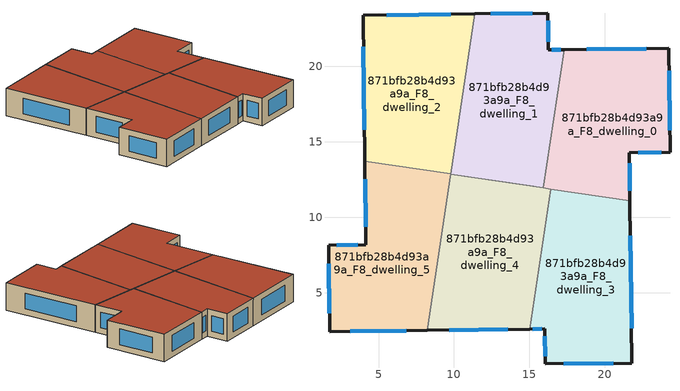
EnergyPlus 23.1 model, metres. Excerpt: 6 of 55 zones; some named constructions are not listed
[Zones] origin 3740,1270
871bfb28b4d93a9a_F8_dwelling_0
 floor to 871bfb28b4d93a9a_F7_dwelling_0 (EU_floor_Construction): 24.24,21.18 24.31,14.29 21.62,14.26 21.66,11.07 15.93,11.93 17.31,21.09 z24
 wall outside (EU_wall_Construction): 21.66,11.07 21.62,14.26 24.31,14.29 24.24,21.18 17.31,21.09 z24:27
 wall to 871bfb28b4d93a9a_F8_dwelling_1 (EU_wall_Construction): 17.31,21.09 15.93,11.93 z24:27
 wall to 871bfb28b4d93a9a_F8_dwelling_3 (EU_wall_Construction): 16.41,11.86 21.66,11.07 z24:27
 wall to 871bfb28b4d93a9a_F8_dwelling_4 (EU_wall_Construction): 15.93,11.93 16.41,11.86 z24:27
 window (EU_Window_Construction): 21.65,11.76 21.63,13.58 / 22.75,21.16 18.79,21.11 / 24.3,15.77 24.25,19.7 / 22.2,14.27 23.74,14.29 z24.64:26.36
 roof outside (EU_roof_Construction): 21.66,11.07 21.62,14.26 24.31,14.29 24.24,21.18 17.31,21.09 15.93,11.93 z27
871bfb28b4d93a9a_F8_dwelling_1
 floor to 871bfb28b4d93a9a_F7_dwelling_1 (EU_floor_Construction): 16.23,23.52 16.26,21.08 17.31,21.09 15.93,11.93 9.79,12.86 11.38,23.46 z24
 wall outside (EU_wall_Construction): 17.31,21.09 16.26,21.08 16.23,23.52 11.38,23.46 z24:27
 wall to 871bfb28b4d93a9a_F8_dwelling_2 (EU_wall_Construction): 11.38,23.46 9.79,12.86 z24:27
 wall to 871bfb28b4d93a9a_F8_dwelling_4 (EU_wall_Construction): 9.79,12.86 15.93,11.93 z24:27
 window (EU_Window_Construction): 15.19,23.51 12.42,23.48 / 16.25,21.61 16.23,23 / 17.08,21.09 16.48,21.08 z24.64:26.36
 roof outside (EU_roof_Construction): 15.93,11.93 17.31,21.09 16.26,21.08 16.23,23.52 11.38,23.46 9.79,12.86 z27
871bfb28b4d93a9a_F8_dwelling_2
 floor to 871bfb28b4d93a9a_F7_dwelling_2 (EU_floor_Construction): 11.38,23.46 9.79,12.86 4.09,13.71 3.97,23.37 z24
 wall outside (EU_wall_Construction): 11.38,23.46 3.97,23.37 4.09,13.71 z24:27
 wall to 871bfb28b4d93a9a_F8_dwelling_5 (EU_wall_Construction): 4.09,13.71 9.77,12.86 z24:27
 wall adiabatic (EU_wall_Construction): 9.79,12.86 15.28,12.03 / 9.79,12.86 15.28,12.03 z24:27
 wall to 871bfb28b4d93a9a_F8_dwelling_4 (EU_wall_Construction): 9.77,12.86 9.79,12.86 z24:27
 window (EU_Window_Construction): 4,21.3 4.07,15.78 / 9.8,23.44 5.56,23.39 z24.64:26.36
 roof outside (EU_roof_Construction): 9.79,12.86 11.38,23.46 3.97,23.37 4.09,13.71 z27
871bfb28b4d93a9a_F8_dwelling_3
 floor to 871bfb28b4d93a9a_F7_dwelling_3 (EU_floor_Construction): 21.66,11.07 21.79,0.33 16.04,0.27 16.02,2.59 15.02,2.58 16.41,11.86 z24
 wall outside (EU_wall_Construction): 15.02,2.58 16.02,2.59 16.04,0.27 21.79,0.33 21.66,11.07 z24:27
 wall to 871bfb28b4d93a9a_F8_dwelling_4 (EU_wall_Construction): 16.41,11.86 15.02,2.58 z24:27
 window (EU_Window_Construction): 21.77,2.63 21.69,8.77 / 17.27,0.28 20.56,0.32 / 16.02,2.09 16.03,0.77 / 15.23,2.58 15.8,2.59 z24.64:26.36
 roof outside (EU_roof_Construction): 21.79,0.33 21.66,11.07 16.41,11.86 15.02,2.58 16.02,2.59 16.04,0.27 z27
871bfb28b4d93a9a_F8_dwelling_4
 floor to 871bfb28b4d93a9a_F7_dwelling_4 (EU_floor_Construction): 16.41,11.86 15.02,2.58 8.22,2.5 9.77,12.86 z24
 wall outside (EU_wall_Construction): 8.22,2.5 15.02,2.58 z24:27
 wall to 871bfb28b4d93a9a_F8_dwelling_5 (EU_wall_Construction): 9.77,12.86 8.22,2.5 z24:27
 window (EU_Window_Construction): 9.67,2.51 13.56,2.56 z24.64:26.36
 roof outside (EU_roof_Construction): 15.02,2.58 16.41,11.86 9.77,12.86 8.22,2.5 z27
871bfb28b4d93a9a_F8_dwelling_5
 floor to 871bfb28b4d93a9a_F7_dwelling_5 (EU_floor_Construction): 9.77,12.86 8.22,2.5 1.76,2.42 1.69,8.14 4.16,8.17 4.09,13.71 z24
 wall outside (EU_wall_Construction): 4.09,13.71 4.16,8.17 1.69,8.14 1.76,2.42 8.22,2.5 z24:27
 window (EU_Window_Construction): 4.11,12.53 4.15,9.36 / 3.14,2.43 6.83,2.48 / 1.7,6.92 1.75,3.64 / 3.63,8.17 2.22,8.15 z24.64:26.36
 roof outside (EU_roof_Construction): 8.22,2.5 9.77,12.86 4.09,13.71 4.16,8.17 1.69,8.14 1.76,2.42 z27
[SCHEDULE:FILE] Column Number=1; Rows to Skip at Top=0; Number of Hours of Data=8760; Column Separator=Comma; Interpolate to Timestep=No; Minutes per Item=60; Adjust Schedule for Daylight Savings=Yes
Name | File
EU_Step8_GainSchedule_871bfb28b4d93a9a_F3_dwelling_4_f000 | ../../schedules/871bfb28b4d93a9a/871bfb28b4d93a9a_F3_dwelling_4_f000_gain.csv
EU_Step8_GainSchedule_871bfb28b4d93a9a_F3_dwelling_5_f000 | ../../schedules/871bfb28b4d93a9a/871bfb28b4d93a9a_F3_dwelling_5_f000_gain.csv
EU_Step8_GainSchedule_871bfb28b4d93a9a_F4_dwelling_0_f000 | ../../schedules/871bfb28b4d93a9a/871bfb28b4d93a9a_F4_dwelling_0_f000_gain.csv
EU_Step8_GainSchedule_871bfb28b4d93a9a_F4_dwelling_1_f000 | ../../schedules/871bfb28b4d93a9a/871bfb28b4d93a9a_F4_dwelling_1_f000_gain.csv
EU_Step8_GainSchedule_871bfb28b4d93a9a_F4_dwelling_2_f000 | ../../schedules/871bfb28b4d93a9a/871bfb28b4d93a9a_F4_dwelling_2_f000_gain.csv
EU_Step8_GainSchedule_871bfb28b4d93a9a_F4_dwelling_3_f000 | ../../schedules/871bfb28b4d93a9a/871bfb28b4d93a9a_F4_dwelling_3_f000_gain.csv
EU_Step8_GainSchedule_871bfb28b4d93a9a_F4_dwelling_4_f000 | ../../schedules/871bfb28b4d93a9a/871bfb28b4d93a9a_F4_dwelling_4_f000_gain.csv
EU_Step8_GainSchedule_871bfb28b4d93a9a_F4_dwelling_5_f000 | ../../schedules/871bfb28b4d93a9a/871bfb28b4d93a9a_F4_dwelling_5_f000_gain.csv
